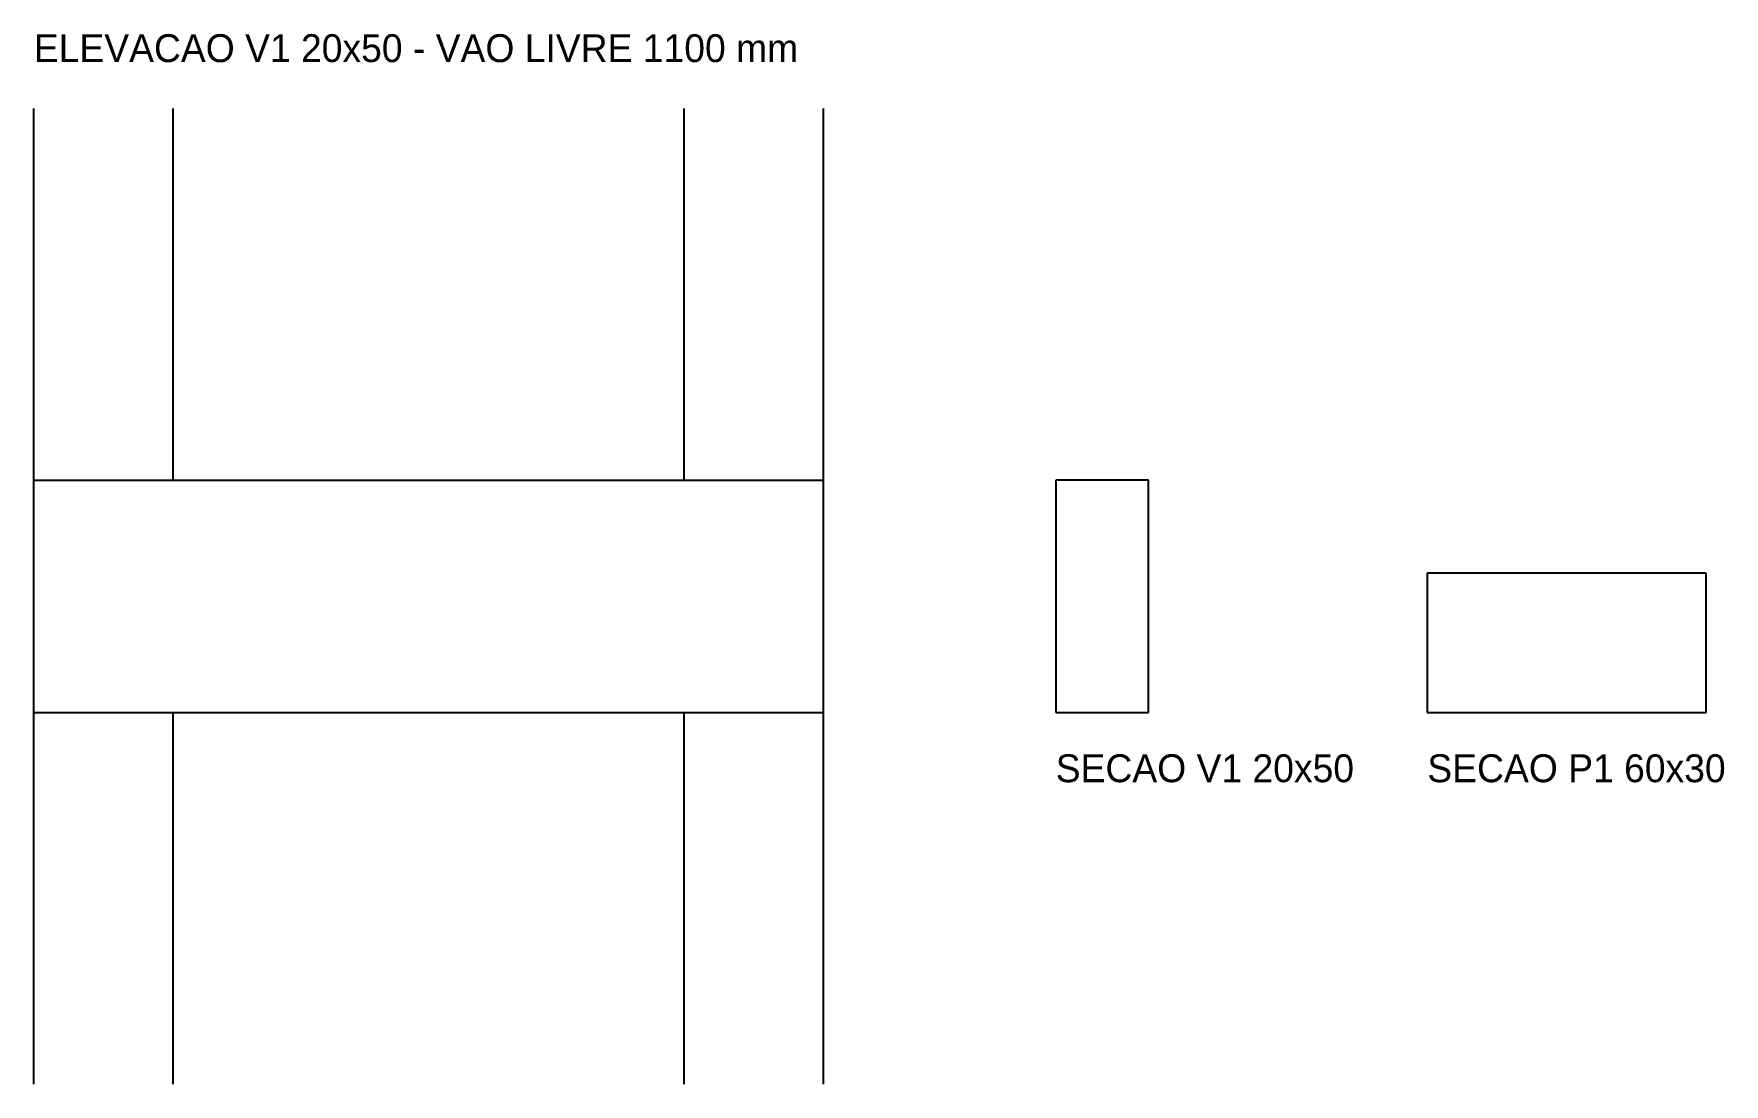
# Model space of a CAD drawing. Header units: millimetres. Extents: x 0 to 3639, y -800 to 1461.
import ezdxf

# ---------------------------------------------------------------- set-up
doc = ezdxf.new("R2010")
doc.units = ezdxf.units.MM

msp = doc.modelspace()

# ---------------------------------------------------------------- linework, layer by layer
at = {"layer": 'FORMA'}
for p, q in [((0, -800), (0, 1300)), ((300, 500), (300, 1300)), ((1400, 500), (1400, 1300)), ((1700, -800), (1700, 1300)), ((0, 500), (1700, 500)), ((2400, 500), (2200, 500)), ((2200, 500), (2200, 0)), ((2400, 0), (2400, 500)), ((3600, 300), (3000, 300)), ((3000, 300), (3000, 0)), ((3600, 0), (3600, 300)), ((0, 0), (1700, 0)), ((300, -800), (300, 0)), ((1400, -800), (1400, 0)), ((2200, 0), (2400, 0)), ((3000, 0), (3600, 0))]:
    msp.add_line(p, q, dxfattribs=at)

# ---------------------------------------------------------------- texts
at = {"layer": 'TEXTOS'}
for s, p in [('ELEVACAO V1 20x50 - VAO LIVRE 1100 mm', (0, 1400)), ('SECAO V1 20x50', (2200, -150)), ('SECAO P1 60x30', (3000, -150))]:
    msp.add_text(s, height=60, dxfattribs=at).set_placement(p)

doc.saveas('drawing.dxf')
